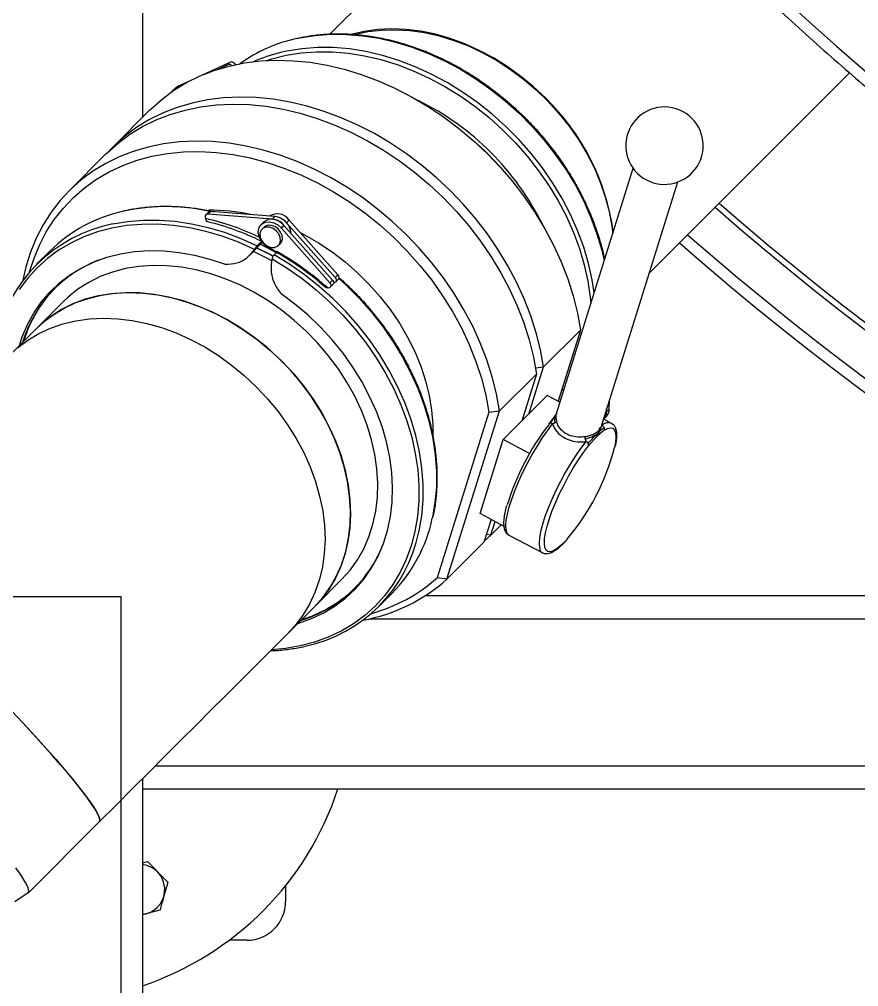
# Model space of a CAD drawing. Header units: millimetres. Extents: x -62354 to 129108, y -71259 to 35407.
# Drawn here: x -23761.1 to -23544.4, y 19108.4 to 19358.3 of the extents above; entities that cross this region are included whole.
import ezdxf

# ---------------------------------------------------------------- set-up
doc = ezdxf.new("R2010")
doc.units = ezdxf.units.MM
doc.header["$MEASUREMENT"] = 0
doc.layers.add('1st FL Layout xrf$0$CR-Machine', color=7, linetype='Continuous', transparency=0.5)

# ---------------------------------------------------------------- blocks, each defined once
blk = doc.blocks.new('1st FL Layout xrf$0$skjfdhkjhwiueriy872342343243')
for p, q in [((1919, -644.5), (1919, -269.93)), ((1913, -641.16), (1913, -285.4)), ((1875, -585.79), (1875, -374.65)), ((1869, -571.34), (1869, -377.18)), ((1733.97, -461.85), (1785.82, -513.69)), ((1762.2, -506.31), (1825.56, -526.11)), ((1762.34, -512.57), (1762.53, -511.86)), ((1762.05, -513.39), (1762.34, -512.57)), ((1821.98, -537.57), (1758.62, -517.77)), ((1826.26, -522.53), (1827.03, -522.27)), ((1827.03, -522.27), (1828.09, -522.19)), ((1828.09, -522.19), (1829.42, -522.29)), ((1829.42, -522.29), (1830.77, -522.53)), ((1765.96, -524.96), (1769.75, -523.95)), ((1769.75, -523.95), (1773.52, -523.26)), ((1773.52, -523.26), (1775.45, -523.02)), ((1820.89, -523.92), (1818.48, -523.9)), ((1821.57, -524.61), (1820.71, -524.6)), ((1821.57, -524.61), (1820.89, -523.92)), ((1822.75, -524.66), (1823.42, -525.32)), ((1823.37, -525.43), (1824.44, -523.4)), ((1825.65, -523.58), (1825.8, -522.97)), ((1825.82, -524.35), (1825.65, -523.58)), ((1825.8, -522.97), (1826.26, -522.53)), ((1826.31, -525.25), (1825.82, -524.35)), ((1758.45, -527.86), (1762.18, -526.26)), ((1762.18, -526.26), (1765.96, -524.96)), ((1771.31, -528.67), (1775.54, -527.11)), ((1775.54, -527.11), (1779.8, -525.85)), ((1779.8, -525.85), (1782.48, -525.22)), ((1826.42, -526.66), (1825.54, -526.17)), ((1825.55, -526.11), (1825.56, -526.11)), ((1826.31, -525.25), (1827.89, -527.13)), ((1827.89, -527.13), (1830.32, -529.26)), ((1751.21, -531.89), (1754.78, -529.74)), ((1754.78, -529.74), (1758.45, -527.86)), ((1767.13, -530.53), (1771.31, -528.67)), ((1783.22, -529.28), (1778.97, -530.53)), ((1787.47, -528.34), (1783.22, -529.28)), ((1783.59, -530.37), (1787.79, -529.44)), ((1790.81, -527.82), (1787.47, -528.34)), ((1787.79, -529.44), (1791.96, -528.82)), ((1791.96, -528.82), (1793.53, -528.67)), ((1832.02, -530.55), (1830.32, -529.26)), ((1747.75, -534.29), (1751.21, -531.89)), ((1763.02, -532.67), (1767.13, -530.53)), ((1774.73, -532.09), (1770.55, -533.95)), ((1778.97, -530.53), (1774.73, -532.09)), ((1775.22, -533.16), (1779.39, -531.61)), ((1779.39, -531.61), (1783.59, -530.37)), ((1791.61, -533.24), (1796.02, -532.14)), ((1796.02, -532.14), (1800.42, -531.35)), ((1800.42, -531.35), (1809.96, -540.9)), ((1800.42, -531.35), (1818.83, -537.11)), ((1829.23, -530), (1830.99, -531.32)), ((1830.99, -531.32), (1832.94, -532.67)), ((1833.92, -531.85), (1832.02, -530.55)), ((1835.97, -533.15), (1833.92, -531.85)), ((1723.94, -596.07), (1661.84, -533.97)), ((1744.44, -536.93), (1747.75, -534.29)), ((1759.01, -535.09), (1763.02, -532.67)), ((1770.55, -533.95), (1766.44, -536.1)), ((1771.09, -535), (1775.22, -533.16)), ((1782.83, -536.32), (1787.21, -534.64)), ((1787.21, -534.64), (1791.61, -533.24)), ((1832.94, -532.67), (1835.04, -534)), ((1835.04, -534), (1837.26, -535.31)), ((1838.14, -534.41), (1835.97, -533.15)), ((1840.37, -535.61), (1838.14, -534.41)), ((1741.29, -539.79), (1744.44, -536.93)), ((1755.12, -537.78), (1759.01, -535.09)), ((1766.44, -536.1), (1762.43, -538.52)), ((1763.08, -539.51), (1767.04, -537.12)), ((1767.04, -537.12), (1771.09, -535)), ((1778.51, -538.3), (1782.83, -536.32)), ((1815.66, -536.12), (1816.24, -535.77)), ((1819.07, -536.65), (1817.34, -539.92)), ((1837.26, -535.31), (1839.56, -536.55)), ((1839.56, -536.55), (1841.89, -537.72)), ((1842.63, -536.73), (1840.37, -535.61)), ((1844.88, -537.74), (1842.63, -536.73)), ((1854.58, -534.9), (1854.86, -535.16)), ((1854.86, -535.16), (1856.02, -536.31)), ((1856.02, -536.31), (1856.88, -537.37)), ((1738.33, -542.84), (1741.29, -539.79)), ((1751.37, -540.7), (1755.12, -537.78)), ((1762.43, -538.52), (1758.54, -541.2)), ((1759.24, -542.16), (1763.08, -539.51)), ((1774.26, -540.54), (1778.51, -538.3)), ((1824.67, -539.46), (1822.5, -537.78)), ((1826.44, -539.9), (1824.69, -538.58)), ((1841.89, -537.72), (1844.21, -538.78)), ((1844.21, -538.78), (1846.47, -539.72)), ((1847.06, -538.63), (1844.88, -537.74)), ((1846.47, -539.72), (1848.63, -540.52)), ((1849.13, -539.38), (1847.06, -538.63)), ((1851.05, -539.97), (1849.13, -539.38)), ((1856.88, -537.37), (1857.45, -538.31)), ((1857.64, -539.76), (1857.25, -540.24)), ((1857.45, -538.31), (1857.7, -539.11)), ((1857.7, -539.11), (1857.64, -539.76)), ((1740.43, -540.43), (1737.51, -543.54)), ((1747.79, -543.86), (1751.37, -540.7)), ((1758.54, -541.2), (1754.79, -544.13)), ((1755.55, -545.04), (1759.24, -542.16)), ((1770.1, -543.05), (1774.26, -540.54)), ((1805.57, -541.69), (1801.16, -542.79)), ((1809.96, -540.9), (1805.57, -541.69)), ((1810.22, -543), (1809.96, -540.9)), ((1822.11, -544.69), (1809.96, -540.9)), ((1828.7, -551.28), (1817.34, -539.92)), ((1828.39, -541.25), (1826.44, -539.9)), ((1830.5, -542.58), (1828.39, -541.25)), ((1848.63, -540.52), (1850.65, -541.17)), ((1850.65, -541.17), (1852.49, -541.64)), ((1852.79, -540.38), (1851.05, -539.97)), ((1852.49, -541.64), (1854.12, -541.94)), ((1854.31, -540.62), (1852.79, -540.38)), ((1858.02, -541.19), (1853.47, -549.77)), ((1854.12, -541.94), (1855.51, -542.05)), ((1854.94, -540.67), (1854.31, -540.62)), ((1855.57, -540.68), (1854.94, -540.67)), ((1855.51, -542.05), (1856.62, -541.98)), ((1856.56, -540.55), (1855.57, -540.68)), ((1857.25, -540.24), (1856.56, -540.55)), ((1856.62, -541.98), (1857.44, -541.73)), ((1857.44, -541.73), (1857.95, -541.29)), ((1857.95, -541.29), (1857.99, -541.23)), ((1857.99, -541.23), (1858.02, -541.19)), ((1737.51, -543.54), (1734.8, -546.83)), ((1735.58, -546.08), (1738.33, -542.84)), ((1744.39, -547.22), (1747.79, -543.86)), ((1754.79, -544.13), (1751.21, -547.28)), ((1766.06, -545.81), (1770.1, -543.05)), ((1796.75, -544.18), (1792.38, -545.87)), ((1801.16, -542.79), (1796.75, -544.18)), ((1798.57, -546), (1802.97, -544.6)), ((1802.97, -544.6), (1807.39, -543.51)), ((1807.39, -543.51), (1811.78, -542.72)), ((1811.78, -542.72), (1821.33, -552.26)), ((1811.78, -542.72), (1823.93, -546.51)), ((1832.3, -544.49), (1828.7, -551.28)), ((1832.72, -543.89), (1830.5, -542.58)), ((1835.02, -545.13), (1832.72, -543.89)), ((1734.8, -546.83), (1732.33, -550.26)), ((1733.06, -549.46), (1735.58, -546.08)), ((1741.2, -550.77), (1744.39, -547.22)), ((1751.21, -547.28), (1747.82, -550.64)), ((1752.01, -548.16), (1755.55, -545.04)), ((1762.15, -548.81), (1766.06, -545.81)), ((1792.38, -545.87), (1788.05, -547.84)), ((1794.2, -547.69), (1798.57, -546)), ((1837.35, -546.3), (1835.02, -545.13)), ((1839.66, -547.36), (1837.35, -546.3)), ((1730.78, -552.98), (1733.06, -549.46)), ((1748.66, -551.48), (1752.01, -548.16)), ((1758.4, -552.02), (1762.15, -548.81)), ((1788.05, -547.84), (1783.8, -550.09)), ((1785.62, -551.91), (1789.87, -549.66)), ((1789.87, -549.66), (1794.2, -547.69)), ((1841.92, -548.3), (1839.66, -547.36)), ((1844.08, -549.1), (1841.92, -548.3)), ((1846.11, -549.75), (1844.08, -549.1)), ((1847.95, -550.22), (1846.11, -549.75)), ((1853.47, -549.77), (1853.41, -549.87)), ((1732.33, -550.26), (1730.1, -553.82)), ((1738.24, -554.49), (1741.2, -550.77)), ((1747.82, -550.64), (1744.63, -554.2)), ((1745.52, -554.98), (1748.66, -551.48)), ((1754.82, -555.45), (1758.4, -552.02)), ((1783.8, -550.09), (1779.65, -552.6)), ((1781.46, -554.41), (1785.62, -551.91)), ((1821.33, -552.26), (1816.93, -553.05)), ((1821.65, -554.99), (1821.33, -552.26)), ((1864.77, -565.84), (1821.33, -552.26)), ((1847.85, -557.27), (1828.7, -551.28)), ((1851.14, -551.05), (1847.85, -557.27)), ((1849.58, -550.52), (1847.95, -550.22)), ((1850.96, -550.63), (1849.58, -550.52)), ((1853.41, -554.47), (1850.74, -551.81)), ((1852.07, -550.56), (1850.96, -550.63)), ((1852.9, -550.31), (1852.07, -550.56)), ((1853.41, -549.87), (1852.9, -550.31)), ((1730.1, -553.82), (1728.15, -557.48)), ((1728.77, -556.61), (1730.78, -552.98)), ((1735.51, -558.36), (1738.24, -554.49)), ((1744.63, -554.2), (1741.66, -557.92)), ((1779.65, -552.6), (1775.6, -555.36)), ((1777.42, -557.17), (1781.46, -554.41)), ((1812.52, -554.15), (1808.12, -555.54)), ((1816.93, -553.05), (1812.52, -554.15)), ((1849.34, -554.45), (1855.22, -556.29)), ((1853.41, -554.47), (1849.91, -553.38)), ((1853.41, -554.47), (1853.25, -555.67)), ((1854.88, -556.18), (1853.41, -554.47)), ((1727.02, -560.31), (1728.77, -556.61)), ((1742.59, -558.66), (1745.52, -554.98)), ((1751.44, -559.06), (1754.82, -555.45)), ((1775.6, -555.36), (1771.7, -558.35)), ((1773.52, -560.17), (1777.42, -557.17)), ((1803.74, -557.23), (1799.42, -559.2)), ((1808.12, -555.54), (1803.74, -557.23)), ((1808.51, -558.37), (1812.89, -556.93)), ((1812.89, -556.93), (1817.28, -555.81)), ((1817.28, -555.81), (1821.65, -554.99)), ((1821.65, -554.99), (1864.44, -568.36)), ((1864.77, -565.84), (1855.22, -556.29)), ((1728.15, -557.48), (1726.47, -561.22)), ((1733.05, -562.36), (1735.51, -558.36)), ((1741.66, -557.92), (1738.94, -561.79)), ((1739.9, -562.47), (1742.59, -558.66)), ((1748.26, -562.84), (1751.44, -559.06)), ((1771.7, -558.35), (1767.95, -561.57)), ((1799.42, -559.2), (1795.17, -561.45)), ((1804.16, -560.1), (1808.51, -558.37)), ((1726.47, -561.22), (1725.09, -565)), ((1725.57, -564.07), (1727.02, -560.31)), ((1738.94, -561.79), (1736.47, -565.78)), ((1767.95, -561.57), (1764.37, -564.99)), ((1769.76, -563.39), (1773.52, -560.17)), ((1795.17, -561.45), (1791.01, -563.96)), ((1795.66, -564.41), (1799.87, -562.11)), ((1799.87, -562.11), (1804.16, -560.1)), ((1724.42, -567.85), (1725.57, -564.07)), ((1730.86, -566.45), (1733.05, -562.36)), ((1737.47, -566.41), (1739.9, -562.47)), ((1745.3, -566.77), (1748.26, -562.84)), ((1766.19, -566.81), (1769.76, -563.39)), ((1791.01, -563.96), (1786.97, -566.72)), ((1791.55, -566.96), (1795.66, -564.41)), ((1725.09, -565), (1724, -568.8)), ((1728.95, -570.62), (1730.86, -566.45)), ((1736.47, -565.78), (1734.28, -569.88)), ((1735.31, -570.45), (1737.47, -566.41)), ((1742.59, -570.83), (1745.3, -566.77)), ((1764.37, -564.99), (1760.98, -568.6)), ((1762.8, -570.42), (1766.19, -566.81)), ((1786.97, -566.72), (1783.06, -569.71)), ((1787.56, -569.78), (1791.55, -566.96)), ((1864.77, -565.84), (1864.44, -568.36)), ((1724, -568.8), (1723.23, -572.6)), ((1723.57, -571.64), (1724.42, -567.85)), ((1760.98, -568.6), (1757.8, -572.38)), ((1783.06, -569.71), (1779.31, -572.93)), ((1783.72, -572.82), (1787.56, -569.78)), ((1817.31, -570.43), (1821.1, -569.8)), ((1821.1, -569.8), (1824.84, -569.48)), ((1824.21, -570.45), (1828.46, -569.5)), ((1824.84, -569.48), (1827.98, -569.46)), ((1828.46, -569.5), (1832.69, -568.87)), ((1832.69, -568.87), (1836.87, -568.56)), ((1836.87, -568.56), (1840.98, -568.58)), ((1840.98, -568.58), (1844.98, -568.93)), ((1844.98, -568.93), (1848.87, -569.59)), ((1848.87, -569.59), (1849.04, -569.63)), ((1723.03, -575.4), (1723.57, -571.64)), ((1727.34, -574.85), (1728.95, -570.62)), ((1734.28, -569.88), (1732.37, -574.05)), ((1733.43, -574.57), (1735.31, -570.45)), ((1740.12, -575.01), (1742.59, -570.83)), ((1759.62, -574.2), (1762.8, -570.42)), ((1809.71, -572.63), (1813.51, -571.38)), ((1813.51, -571.38), (1817.31, -570.43)), ((1815.72, -573.29), (1819.95, -571.72)), ((1819.95, -571.72), (1824.21, -570.45)), ((1836.11, -572.3), (1831.88, -572.93)), ((1840.29, -571.99), (1836.11, -572.3)), ((1844.4, -572.01), (1840.29, -571.99)), ((1848.41, -572.35), (1844.4, -572.01)), ((1723.23, -572.6), (1722.77, -576.37)), ((1732.37, -574.05), (1730.76, -578.27)), ((1731.83, -578.74), (1733.43, -574.57)), ((1757.8, -572.38), (1754.85, -576.32)), ((1756.66, -578.13), (1759.62, -574.2)), ((1779.31, -572.93), (1775.73, -576.35)), ((1780.04, -576.09), (1783.72, -572.82)), ((1802.26, -576.01), (1805.95, -574.18)), ((1805.95, -574.18), (1809.71, -572.63)), ((1811.54, -575.16), (1815.72, -573.29)), ((1827.63, -573.88), (1823.38, -575.14)), ((1831.88, -572.93), (1827.63, -573.88)), ((1828.11, -574.94), (1832.31, -574.01)), ((1832.31, -574.01), (1836.48, -573.39)), ((1836.48, -573.39), (1840.61, -573.09)), ((1840.61, -573.09), (1844.66, -573.11)), ((1844.66, -573.11), (1848.61, -573.45)), ((1852.29, -573.02), (1848.41, -572.35)), ((1848.61, -573.45), (1852.45, -574.11)), ((1852.59, -573.08), (1852.29, -573.02)), ((1852.45, -574.11), (1856.14, -575.08)), ((1722.77, -576.37), (1722.63, -580.07)), ((1722.81, -579.11), (1723.03, -575.4)), ((1726.04, -579.1), (1727.34, -574.85)), ((1737.92, -579.27), (1740.12, -575.01)), ((1754.85, -576.32), (1752.13, -580.38)), ((1775.73, -576.35), (1772.34, -579.96)), ((1776.54, -579.56), (1780.04, -576.09)), ((1798.65, -578.12), (1802.26, -576.01)), ((1803.43, -579.75), (1807.44, -577.31)), ((1807.44, -577.31), (1811.54, -575.16)), ((1819.15, -576.71), (1814.97, -578.58)), ((1823.38, -575.14), (1819.15, -576.71)), ((1819.74, -577.73), (1823.91, -576.19)), ((1823.91, -576.19), (1828.11, -574.94)), ((1856.14, -575.08), (1859.67, -576.36)), ((1859.67, -576.36), (1863.01, -577.95)), ((1722.9, -582.74), (1722.81, -579.11)), ((1725.04, -583.36), (1726.04, -579.1)), ((1730.76, -578.27), (1729.46, -582.53)), ((1730.54, -582.93), (1731.83, -578.74)), ((1736, -583.61), (1737.92, -579.27)), ((1753.95, -582.2), (1756.66, -578.13)), ((1773.24, -583.22), (1776.54, -579.56)), ((1795.15, -580.48), (1798.65, -578.12)), ((1799.54, -582.44), (1803.43, -579.75)), ((1814.97, -578.58), (1810.86, -580.74)), ((1811.56, -581.7), (1815.62, -579.57)), ((1815.62, -579.57), (1819.74, -577.73)), ((1863.01, -577.95), (1866.15, -579.82)), ((1866.15, -579.82), (1869.07, -581.98)), ((1722.63, -580.07), (1722.8, -583.7)), ((1752.13, -580.38), (1749.67, -584.55)), ((1751.49, -586.37), (1753.95, -582.2)), ((1772.34, -579.96), (1769.16, -583.75)), ((1791.8, -583.09), (1795.15, -580.48)), ((1810.86, -580.74), (1806.85, -583.17)), ((1807.61, -584.09), (1811.56, -581.7)), ((1829.34, -581.46), (1825.38, -582.61)), ((1833.31, -580.61), (1829.34, -581.46)), ((1837.24, -580.09), (1833.31, -580.61)), ((1841.12, -579.89), (1837.24, -580.09)), ((1844.91, -580), (1841.12, -579.89)), ((1848.61, -580.44), (1844.91, -580)), ((1852.17, -581.19), (1848.61, -580.44)), ((1855.58, -582.26), (1852.17, -581.19)), ((1858.82, -583.63), (1855.58, -582.26)), ((1868.4, -580.01), (1871.82, -583.43)), ((1869.07, -581.98), (1871.75, -584.41)), ((1722.8, -583.7), (1723.29, -587.21)), ((1723.32, -586.27), (1722.9, -582.74)), ((1724.37, -587.59), (1725.04, -583.36)), ((1729.46, -582.53), (1728.47, -586.78)), ((1729.56, -587.13), (1730.54, -582.93)), ((1734.37, -587.99), (1736, -583.61)), ((1749.67, -584.55), (1747.47, -588.82)), ((1769.16, -583.75), (1766.21, -587.68)), ((1770.17, -587.04), (1773.24, -583.22)), ((1788.61, -585.92), (1791.8, -583.09)), ((1795.8, -585.37), (1799.54, -582.44)), ((1806.85, -583.17), (1802.97, -585.86)), ((1803.77, -586.74), (1807.61, -584.09)), ((1821.44, -584.06), (1817.55, -585.81)), ((1825.38, -582.61), (1821.44, -584.06)), ((1832.54, -584.47), (1828.76, -585.32)), ((1836.31, -583.94), (1832.54, -584.47)), ((1840.02, -583.71), (1836.31, -583.94)), ((1843.65, -583.81), (1840.02, -583.71)), ((1847.18, -584.22), (1843.65, -583.81)), ((1850.58, -584.95), (1847.18, -584.22)), ((1861.86, -585.3), (1858.82, -583.63)), ((1871.75, -584.41), (1874.17, -587.09)), ((1723.29, -587.21), (1723.99, -590.2)), ((1723.94, -589.29), (1723.32, -586.27)), ((1728.47, -586.78), (1727.8, -591.02)), ((1728.9, -591.31), (1729.56, -587.13)), ((1749.29, -590.64), (1751.49, -586.37)), ((1767.32, -591.01), (1770.17, -587.04)), ((1785.6, -588.95), (1788.61, -585.92)), ((1792.22, -588.53), (1795.8, -585.37)), ((1802.97, -585.86), (1799.22, -588.8)), ((1800.07, -589.63), (1803.77, -586.74)), ((1817.55, -585.81), (1813.73, -587.84)), ((1824.97, -586.48), (1821.21, -587.93)), ((1828.76, -585.32), (1824.97, -586.48)), ((1853.83, -585.99), (1850.58, -584.95)), ((1856.91, -587.32), (1853.83, -585.99)), ((1859.79, -588.95), (1856.91, -587.32)), ((1864.68, -587.25), (1861.86, -585.3)), ((1867.27, -589.48), (1864.68, -587.25)), ((1874.17, -587.09), (1876.33, -590.01)), ((1724.02, -591.78), (1724.37, -587.59)), ((1733.02, -592.4), (1734.37, -587.99)), ((1747.47, -588.82), (1745.55, -593.15)), ((1766.21, -587.68), (1763.49, -591.74)), ((1782.79, -592.16), (1785.6, -588.95)), ((1788.84, -591.9), (1792.22, -588.53)), ((1799.22, -588.8), (1795.65, -591.96)), ((1796.54, -592.75), (1800.07, -589.63)), ((1813.73, -587.84), (1810.01, -590.14)), ((1817.51, -589.67), (1813.89, -591.69)), ((1821.21, -587.93), (1817.51, -589.67)), ((1862.45, -590.86), (1859.79, -588.95)), ((1869.61, -591.96), (1867.27, -589.48)), ((1724, -595.9), (1724.02, -591.78)), ((1727.8, -591.02), (1727.45, -595.2)), ((1728.55, -595.44), (1728.9, -591.31)), ((1747.37, -594.97), (1749.29, -590.64)), ((1763.49, -591.74), (1761.03, -595.92)), ((1764.73, -595.11), (1767.32, -591.01)), ((1780.21, -595.53), (1782.79, -592.16)), ((1787.1, -593.79), (1788.84, -591.9)), ((1795.65, -591.96), (1792.26, -595.33)), ((1810.01, -590.14), (1806.41, -592.69)), ((1813.89, -591.69), (1810.37, -593.97)), ((1832.96, -593.2), (1836.75, -592.13)), ((1839.59, -591.52), (1835.8, -592.37)), ((1836.75, -592.13), (1840.53, -591.35)), ((1843.35, -590.98), (1839.59, -591.52)), ((1840.53, -591.35), (1844.28, -590.9)), ((1847.06, -590.76), (1843.35, -590.98)), ((1844.28, -590.9), (1847.98, -590.75)), ((1850.69, -590.86), (1847.06, -590.76)), ((1847.98, -590.75), (1851.59, -590.93)), ((1854.22, -591.27), (1850.69, -590.86)), ((1851.59, -590.93), (1855.09, -591.42)), ((1857.63, -592), (1854.22, -591.27)), ((1855.09, -591.42), (1858.45, -592.23)), ((1860.88, -593.03), (1857.63, -592)), ((1858.45, -592.23), (1861.66, -593.34)), ((1864.88, -593.04), (1862.45, -590.86)), ((1871.68, -594.69), (1869.61, -591.96)), ((1876.33, -590.01), (1878.2, -593.15)), ((1731.98, -596.81), (1733.02, -592.4)), ((1745.55, -593.15), (1743.91, -597.53)), ((1772.01, -606.6), (1786.14, -594.05)), ((1772.69, -607.28), (1786.82, -594.73)), ((1786.14, -594.05), (1786.44, -593.85)), ((1786.82, -594.73), (1786.14, -594.05)), ((1786.44, -593.85), (1786.77, -593.76)), ((1786.77, -593.76), (1787.08, -593.79)), ((1786.82, -594.73), (1787.12, -594.53)), ((1787.08, -593.79), (1787.33, -593.94)), ((1787.12, -594.53), (1787.45, -594.44)), ((1787.33, -593.94), (1788.01, -594.62)), ((1787.33, -593.94), (1787.33, -593.94)), ((1787.45, -594.44), (1787.76, -594.47)), ((1787.76, -594.47), (1788.01, -594.62)), ((1788.01, -594.62), (1788.16, -594.86)), ((1793.19, -596.07), (1796.54, -592.75)), ((1806.41, -592.69), (1802.97, -595.48)), ((1810.37, -593.97), (1806.98, -596.49)), ((1825.48, -596.25), (1829.19, -594.58)), ((1832.02, -593.52), (1828.26, -594.97)), ((1829.19, -594.58), (1832.96, -593.2)), ((1835.8, -592.37), (1832.02, -593.52)), ((1863.95, -594.37), (1860.88, -593.03)), ((1861.66, -593.34), (1864.69, -594.75)), ((1866.83, -596), (1863.95, -594.37)), ((1864.69, -594.75), (1867.52, -596.45)), ((1864.88, -593.04), (1871.92, -600.08)), ((1873.47, -597.64), (1871.68, -594.69)), ((1878.2, -593.15), (1879.78, -596.5)), ((1724.3, -599.92), (1724, -595.9)), ((1727.45, -595.2), (1727.43, -599.32)), ((1728.52, -599.51), (1728.55, -595.44)), ((1731.24, -601.2), (1731.98, -596.81)), ((1745.73, -599.35), (1747.37, -594.97)), ((1761.03, -595.92), (1758.83, -600.18)), ((1762.4, -599.31), (1764.73, -595.11)), ((1773.37, -607.96), (1787.5, -595.41)), ((1774.05, -608.64), (1788.18, -596.1)), ((1777.88, -599.04), (1780.21, -595.53)), ((1787.5, -595.41), (1787.81, -595.21)), ((1788.18, -596.1), (1787.5, -595.41)), ((1787.81, -595.21), (1788.13, -595.12)), ((1788.13, -595.12), (1788.44, -595.15)), ((1788.16, -594.86), (1788.19, -595.12)), ((1788.18, -596.1), (1788.49, -595.9)), ((1788.44, -595.15), (1788.69, -595.3)), ((1788.49, -595.9), (1788.82, -595.8)), ((1788.69, -595.3), (1789.38, -595.98)), ((1788.69, -595.3), (1788.69, -595.3)), ((1788.82, -595.8), (1789.13, -595.83)), ((1792.26, -595.33), (1789.08, -598.89)), ((1789.13, -595.83), (1789.37, -595.98)), ((1789.37, -595.98), (1789.52, -596.22)), ((1789.52, -596.22), (1789.56, -596.53)), ((1789.56, -596.53), (1789.54, -596.65)), ((1790.05, -599.58), (1793.19, -596.07)), ((1802.97, -595.48), (1799.69, -598.49)), ((1806.98, -596.49), (1803.75, -599.24)), ((1824.56, -596.72), (1820.93, -598.73)), ((1821.83, -598.2), (1825.48, -596.25)), ((1828.26, -594.97), (1824.56, -596.72)), ((1869.5, -597.91), (1866.83, -596)), ((1867.52, -596.45), (1870.13, -598.42)), ((1879.78, -596.5), (1881.06, -600.03)), ((1727.43, -599.32), (1727.73, -603.34)), ((1728.82, -603.48), (1728.52, -599.51)), ((1743.91, -597.53), (1742.57, -601.94)), ((1744.39, -603.76), (1745.73, -599.35)), ((1760.35, -603.59), (1762.4, -599.31)), ((1775.8, -602.66), (1777.88, -599.04)), ((1789.08, -598.89), (1786.12, -602.61)), ((1787.13, -603.25), (1790.05, -599.58)), ((1799.69, -598.49), (1796.6, -601.7)), ((1803.75, -599.24), (1800.69, -602.2)), ((1820.93, -598.73), (1817.42, -601.01)), ((1818.28, -600.42), (1821.83, -598.2)), ((1835.78, -601.17), (1839.55, -599.8)), ((1839.55, -599.8), (1843.34, -598.72)), ((1843.34, -598.72), (1847.12, -597.94)), ((1847.12, -597.94), (1850.88, -597.49)), ((1850.88, -597.49), (1854.57, -597.34)), ((1854.57, -597.34), (1858.18, -597.52)), ((1858.18, -597.52), (1861.68, -598.01)), ((1861.68, -598.01), (1865.04, -598.82)), ((1865.04, -598.82), (1868.25, -599.93)), ((1871.92, -600.08), (1869.5, -597.91)), ((1870.13, -598.42), (1871.92, -600.08)), ((1874.97, -600.79), (1873.47, -597.64)), ((1724.93, -603.82), (1724.3, -599.92)), ((1730.82, -605.55), (1731.24, -601.2)), ((1742.57, -601.94), (1741.53, -606.35)), ((1758.83, -600.18), (1756.91, -604.52)), ((1796.6, -601.7), (1793.72, -605.09)), ((1800.69, -602.2), (1797.84, -605.35)), ((1817.42, -601.01), (1814.03, -603.53)), ((1814.86, -602.88), (1818.28, -600.42)), ((1832.07, -602.84), (1835.78, -601.17)), ((1868.25, -599.93), (1871.28, -601.34)), ((1871.28, -601.34), (1874.11, -603.04)), ((1871.92, -600.08), (1884.51, -612.66)), ((1876.17, -604.13), (1874.97, -600.79)), ((1881.06, -600.03), (1882.03, -603.72)), ((1725.1, -604.63), (1724.93, -603.82)), ((1727.73, -603.34), (1728.35, -607.24)), ((1729.43, -607.33), (1728.82, -603.48)), ((1743.34, -608.17), (1744.39, -603.76)), ((1756.91, -604.52), (1755.27, -608.9)), ((1758.58, -607.93), (1760.35, -603.59)), ((1775.25, -603.72), (1775.8, -602.66)), ((1786.12, -602.61), (1783.41, -606.49)), ((1784.44, -607.07), (1787.13, -603.25)), ((1814.03, -603.53), (1810.8, -606.28)), ((1811.59, -605.58), (1814.86, -602.88)), ((1824.87, -607.01), (1828.42, -604.79)), ((1828.42, -604.79), (1832.07, -602.84)), ((1874.11, -603.04), (1876.72, -605.02)), ((1876.25, -604.41), (1876.17, -604.13)), ((1882.03, -603.72), (1882.69, -607.55)), ((1728.35, -607.24), (1728.71, -608.81)), ((1730.7, -609.84), (1730.82, -605.55)), ((1741.53, -606.35), (1740.79, -610.74)), ((1772.69, -607.28), (1772.01, -606.6)), ((1783.41, -606.49), (1780.95, -610.49)), ((1782.01, -611.01), (1784.44, -607.07)), ((1793.72, -605.09), (1791.08, -608.63)), ((1797.84, -605.35), (1795.2, -608.66)), ((1810.8, -606.28), (1807.74, -609.24)), ((1808.49, -608.49), (1811.59, -605.58)), ((1821.45, -609.47), (1824.87, -607.01)), ((1876.72, -605.02), (1878.51, -606.67)), ((1730.36, -611.04), (1729.43, -607.33)), ((1742.61, -612.56), (1743.34, -608.17)), ((1755.27, -608.9), (1753.93, -613.3)), ((1757.11, -612.3), (1758.58, -607.93)), ((1772.71, -610.55), (1773.26, -609.53)), ((1773.26, -609.53), (1774.05, -608.64)), ((1774.05, -608.64), (1773.37, -607.96)), ((1774.3, -609.46), (1773.7, -610.3)), ((1775.11, -608.82), (1774.3, -609.46)), ((1775.57, -609.27), (1774.76, -609.92)), ((1776.03, -608.43), (1775.11, -608.82)), ((1776.48, -608.89), (1775.57, -609.27)), ((1776.94, -608.36), (1776.03, -608.43)), ((1777.39, -608.81), (1776.48, -608.89)), ((1777.74, -608.61), (1776.94, -608.36)), ((1778.19, -609.06), (1777.39, -608.81)), ((1778.12, -608.9), (1777.74, -608.61)), ((1778.12, -608.9), (1778.57, -609.35)), ((1778.78, -609.6), (1778.19, -609.06)), ((1779.09, -610.37), (1778.78, -609.6)), ((1780.35, -609.89), (1780.1, -609.77)), ((1795.2, -608.66), (1792.79, -612.11)), ((1807.74, -609.24), (1804.88, -612.39)), ((1805.58, -611.59), (1808.49, -608.49)), ((1818.18, -612.17), (1821.45, -609.47)), ((1882.69, -607.55), (1883.01, -611.17)), ((1943.94, -607.5), (1948.08, -607.5)), ((1730.78, -612.39), (1730.36, -611.04)), ((1730.9, -614.04), (1730.7, -609.84)), ((1740.79, -610.74), (1740.36, -615.09)), ((1755.94, -616.69), (1757.11, -612.3)), ((1771.08, -610.32), (1769.79, -626.87)), ((1771.76, -611), (1770.47, -627.56)), ((1771.76, -611), (1771.08, -610.32)), ((1772.45, -611.62), (1772.71, -610.55)), ((1772.51, -612.63), (1772.45, -611.62)), ((1773.37, -611.23), (1773.36, -612.12)), ((1773.36, -612.12), (1773.67, -612.89)), ((1773.7, -610.3), (1773.37, -611.23)), ((1773.83, -611.68), (1773.81, -612.58)), ((1774.15, -610.76), (1773.83, -611.68)), ((1774.76, -609.92), (1774.15, -610.76)), ((1778.14, -613.03), (1778.75, -612.19)), ((1778.27, -614.02), (1779.74, -611.08)), ((1779.06, -611.98), (1778.39, -612.95)), ((1778.75, -612.19), (1779.08, -611.27)), ((1779.08, -611.27), (1779.09, -610.37)), ((1781.01, -611.32), (1779.14, -615)), ((1779.14, -615), (1780.65, -611.99)), ((1779.74, -611.08), (1780.35, -609.95)), ((1781.92, -612.23), (1780.11, -615.8)), ((1780.95, -610.49), (1780.35, -609.89)), ((1780.65, -611.99), (1781.32, -610.76)), ((1781.31, -610.77), (1781.01, -611.32)), ((1782.6, -611), (1781.92, -612.23)), ((1792.79, -612.11), (1790.65, -615.69)), ((1802.88, -614.86), (1805.58, -611.59)), ((1815.08, -615.08), (1818.18, -612.17)), ((1731.41, -618.14), (1730.9, -614.04)), ((1742.18, -616.91), (1742.61, -612.56)), ((1753.93, -613.3), (1752.89, -617.71)), ((1773.17, -613.85), (1772.49, -613.17)), ((1772.88, -613.5), (1772.51, -612.63)), ((1773.53, -614.14), (1772.88, -613.5)), ((1774.4, -614.51), (1773.53, -614.14)), ((1773.67, -612.89), (1773.88, -613.14)), ((1773.81, -612.58), (1774.12, -613.34)), ((1774.33, -613.6), (1773.88, -613.14)), ((1774.12, -613.34), (1774.71, -613.88)), ((1775.41, -614.57), (1774.4, -614.51)), ((1774.71, -613.88), (1775.51, -614.13)), ((1776.48, -614.3), (1775.41, -614.57)), ((1775.51, -614.13), (1776.42, -614.06)), ((1776.42, -614.06), (1777.34, -613.68)), ((1777.5, -613.75), (1776.48, -614.3)), ((1777.34, -613.68), (1778.14, -613.03)), ((1778.39, -612.95), (1777.5, -613.75)), ((1778.63, -614.87), (1777.5, -613.75)), ((1777.79, -613.53), (1779.28, -615.03)), ((1804.88, -612.39), (1802.24, -615.7)), ((1884.51, -612.66), (1887.78, -615.93)), ((1740.36, -615.09), (1740.25, -619.38)), ((1742.06, -621.2), (1742.18, -616.91)), ((1755.08, -621.07), (1755.94, -616.69)), ((1776.75, -619.05), (1778.63, -614.87)), ((1779.59, -615.58), (1777.75, -619.71)), ((1780.09, -615.8), (1781.03, -616.74)), ((1790.65, -615.69), (1788.77, -619.35)), ((1802.24, -615.7), (1799.84, -619.16)), ((1800.42, -618.28), (1802.88, -614.86)), ((1812.17, -618.18), (1815.08, -615.08)), ((1887.78, -615.93), (1891.21, -619.37)), ((1732.22, -622.11), (1731.41, -618.14)), ((1740.25, -619.38), (1740.44, -623.59)), ((1752.89, -617.71), (1752.15, -622.11)), ((1775.17, -623.28), (1776.75, -619.05)), ((1777.75, -619.71), (1776.2, -623.88)), ((1788.77, -619.35), (1787.17, -623.09)), ((1799.84, -619.16), (1797.69, -622.73)), ((1798.2, -621.83), (1800.42, -618.28)), ((1809.47, -621.45), (1812.17, -618.18)), ((1891.21, -619.37), (1894.81, -622.97)), ((1958.08, -617.5), (1958.08, -622.1)), ((1731.86, -622.51), (1731.18, -621.83)), ((1734.5, -628.98), (1731.18, -621.83)), ((1733.34, -625.94), (1732.22, -622.11)), ((1742.26, -625.4), (1742.06, -621.2)), ((1752.15, -622.11), (1751.73, -626.46)), ((1754.53, -625.42), (1755.08, -621.07)), ((1796.25, -625.48), (1798.2, -621.83)), ((1807.01, -624.87), (1809.47, -621.45)), ((1733.07, -625.12), (1731.86, -622.51)), ((1740.44, -623.59), (1740.95, -627.68)), ((1773.9, -627.53), (1775.17, -623.28)), ((1776.2, -623.88), (1774.95, -628.08)), ((1782.08, -627.07), (1783.4, -623.12)), ((1787.17, -623.09), (1785.86, -626.86)), ((1797.69, -622.73), (1795.81, -626.4)), ((1894.81, -622.97), (1898.54, -626.7)), ((1734.76, -629.6), (1733.34, -625.94)), ((1742.77, -629.5), (1742.26, -625.4)), ((1751.73, -626.46), (1751.61, -630.74)), ((1754.31, -629.71), (1754.53, -625.42)), ((1770.47, -627.56), (1769.79, -626.87)), ((1769.79, -626.87), (1769.83, -627.18)), ((1769.83, -627.18), (1769.97, -627.42)), ((1781.06, -631.04), (1782.08, -627.07)), ((1785.86, -626.86), (1784.86, -630.65)), ((1795.81, -626.4), (1794.21, -630.13)), ((1794.58, -629.19), (1796.25, -625.48)), ((1804.79, -628.42), (1807.01, -624.87)), ((1898.54, -626.7), (1902.41, -630.57)), ((1736.47, -633.08), (1734.76, -629.6)), ((1740.95, -627.68), (1741.77, -631.66)), ((1743.58, -633.48), (1742.77, -629.5)), ((1754.39, -633.93), (1754.31, -629.71)), ((1770.65, -628.1), (1769.97, -627.42)), ((1770.47, -627.56), (1770.51, -627.86)), ((1770.51, -627.86), (1770.66, -628.11)), ((1770.66, -628.11), (1770.91, -628.25)), ((1770.91, -628.25), (1771.22, -628.28)), ((1771.22, -628.28), (1771.55, -628.18)), ((1771.55, -628.18), (1771.64, -628.13)), ((1772.94, -631.79), (1773.9, -627.53)), ((1774.95, -628.08), (1774.01, -632.28)), ((1793.2, -632.96), (1794.58, -629.19)), ((1802.84, -632.07), (1804.79, -628.42)), ((1737.43, -635.32), (1735.83, -631.87)), ((1741.77, -631.66), (1742.89, -635.49)), ((1751.61, -630.74), (1751.81, -634.95)), ((1772.31, -636.02), (1772.94, -631.79)), ((1774.01, -632.28), (1773.39, -636.45)), ((1780.35, -634.99), (1781.06, -631.04)), ((1784.86, -630.65), (1784.16, -634.43)), ((1794.21, -630.13), (1792.91, -633.91)), ((1801.17, -635.78), (1802.84, -632.07)), ((1902.41, -630.57), (1906.39, -634.55)), ((1738.47, -636.36), (1736.47, -633.08)), ((1744.71, -637.3), (1743.58, -633.48)), ((1754.8, -638.04), (1754.39, -633.93)), ((1784.16, -634.43), (1783.79, -638.17)), ((1792.91, -633.91), (1791.9, -637.7)), ((1792.13, -636.75), (1793.2, -632.96)), ((1906.39, -634.55), (1910.47, -638.62)), ((1738.11, -636), (1737.43, -635.32)), ((1737.91, -636.01), (1737.43, -635.32)), ((1738.11, -636), (1737.82, -635.37)), ((1738.91, -637), (1737.91, -636.01)), ((1737.96, -635.59), (1738.13, -636.05)), ((1738.59, -636.69), (1738.11, -636)), ((1738.13, -636.05), (1738.59, -636.69)), ((1740.74, -639.43), (1738.47, -636.36)), ((1742.89, -635.49), (1744.31, -639.15)), ((1746.13, -640.97), (1744.71, -637.3)), ((1751.81, -634.95), (1752.31, -639.05)), ((1771.99, -640.2), (1772.31, -636.02)), ((1773.39, -636.45), (1773.09, -640.57)), ((1779.96, -638.9), (1780.35, -634.99)), ((1791.35, -640.53), (1792.13, -636.75)), ((1799.8, -639.55), (1801.17, -635.78)), ((1743.27, -642.26), (1740.74, -639.43)), ((1744.31, -639.15), (1746.02, -642.63)), ((1752.31, -639.05), (1753.13, -643.02)), ((1755.52, -642.03), (1754.8, -638.04)), ((1779.9, -642.75), (1779.96, -638.9)), ((1783.79, -638.17), (1783.72, -641.84)), ((1791.9, -637.7), (1791.21, -641.48)), ((1798.72, -643.34), (1799.8, -639.55)), ((1910.47, -638.62), (1914.63, -642.79)), ((1937.75, -643.22), (1943.1, -637.96)), ((1743.55, -642.55), (1743.27, -642.26)), ((1747.84, -644.45), (1746.13, -640.97)), ((1756.56, -645.88), (1755.52, -642.03)), ((1772, -644.31), (1771.99, -640.2)), ((1773.09, -640.57), (1773.11, -644.63)), ((1783.72, -641.84), (1783.98, -645.43)), ((1791.21, -641.48), (1790.83, -645.21)), ((1790.9, -644.28), (1791.35, -640.53)), ((1950.34, -639.97), (1951.27, -643.61)), ((1627, -644.5), (1745.51, -644.5)), ((1753.1, -652.09), (1743.55, -642.55)), ((1746.02, -642.63), (1748.01, -645.91)), ((1749.83, -647.73), (1747.84, -644.45)), ((1753.13, -643.02), (1754.25, -646.85)), ((1772.34, -648.32), (1772, -644.31)), ((1773.11, -644.63), (1773.44, -648.58)), ((1780.15, -646.51), (1779.9, -642.75)), ((1790.75, -647.98), (1790.9, -644.28)), ((1797.94, -647.12), (1798.72, -643.34)), ((1914.63, -642.79), (1918.86, -647.02)), ((1916.34, -644.5), (2014, -644.5)), ((1938.08, -644.5), (1937.75, -643.22)), ((1951.27, -643.61), (1951.51, -644.5)), ((1951.43, -644.44), (1951.27, -643.61)), ((1951.44, -644.5), (1951.43, -644.44)), ((1748.01, -645.91), (1750.28, -648.97)), ((1754.25, -646.85), (1755.67, -650.51)), ((1757.9, -649.57), (1756.56, -645.88)), ((1780.72, -650.15), (1780.15, -646.51)), ((1783.98, -645.43), (1784.55, -648.9)), ((1790.83, -645.21), (1790.77, -648.89)), ((1797.49, -650.88), (1797.94, -647.12)), ((1918.86, -647.02), (1923.15, -651.31)), ((1752.1, -650.79), (1749.83, -647.73)), ((1750.28, -648.97), (1752.81, -651.8)), ((1759.54, -653.07), (1757.9, -649.57)), ((1772.99, -652.14), (1772.34, -648.32)), ((1773.44, -648.58), (1774.1, -652.42)), ((1784.55, -648.9), (1785.43, -652.23)), ((1790.93, -651.59), (1790.75, -647.98)), ((1790.77, -648.89), (1791.02, -652.47)), ((1754.63, -653.62), (1752.1, -650.79)), ((1752.81, -651.8), (1754.02, -652.99)), ((1755.67, -650.51), (1757.38, -653.99)), ((1781.61, -653.65), (1780.72, -650.15)), ((1785.43, -652.23), (1786.62, -655.39)), ((1791.42, -655.09), (1790.93, -651.59)), ((1797.34, -654.57), (1797.49, -650.88)), ((3241.27, -650), (1869.27, -650)), ((1869.27, -690), (1869.27, -650)), ((1923.15, -651.31), (1927.48, -655.64)), ((1754.92, -653.91), (1754.63, -653.62)), ((1764.46, -663.46), (1754.92, -653.91)), ((1757.38, -653.99), (1759.38, -657.27)), ((1761.47, -656.38), (1759.54, -653.07)), ((1774.1, -652.42), (1775.07, -656.11)), ((1782.81, -656.99), (1781.61, -653.65)), ((1791.02, -652.47), (1791.59, -655.94)), ((1797.52, -658.18), (1797.34, -654.57)), ((1759.38, -657.27), (1761.64, -660.33)), ((1763.68, -659.46), (1761.47, -656.38)), ((1775.07, -656.11), (1776.35, -659.64)), ((1784.31, -660.14), (1782.81, -656.99)), ((1786.62, -655.39), (1788.1, -658.37)), ((1792.23, -658.45), (1791.42, -655.09)), ((1791.59, -655.94), (1792.47, -659.27)), ((1921.94, -658.27), (1923.46, -657.23)), ((1924.13, -656.8), (1922.73, -657.72)), ((1923.46, -657.23), (1924.75, -656.43)), ((1925.31, -656.12), (1924.13, -656.8)), ((1924.75, -656.43), (1925.82, -655.87)), ((1926.26, -655.69), (1925.31, -656.12)), ((1925.82, -655.87), (1926.64, -655.57)), ((1926.96, -655.51), (1926.26, -655.69)), ((1926.64, -655.57), (1927.21, -655.51)), ((1927.41, -655.58), (1926.96, -655.51)), ((1927.21, -655.51), (1927.48, -655.64)), ((1927.48, -655.64), (1927.41, -655.58)), ((1927.48, -655.64), (1945.79, -673.95)), ((1766.16, -662.31), (1763.68, -659.46)), ((1776.35, -659.64), (1777.93, -662.98)), ((1788.1, -658.37), (1789.87, -661.15)), ((1793.34, -661.66), (1792.23, -658.45)), ((1792.47, -659.27), (1793.66, -662.44)), ((1798.01, -661.68), (1797.52, -658.18)), ((1918.28, -661.05), (1920.21, -659.55)), ((1921.1, -658.88), (1919.27, -660.27)), ((1920.21, -659.55), (1921.94, -658.27)), ((1922.73, -657.72), (1921.1, -658.88)), ((1761.64, -660.33), (1764.17, -663.17)), ((1786.1, -663.09), (1784.31, -660.14)), ((1789.87, -661.15), (1791.92, -663.69)), ((1794.75, -664.69), (1793.34, -661.66)), ((1798.82, -665.04), (1798.01, -661.68)), ((1917.24, -661.88), (1915.03, -663.7)), ((1916.16, -662.77), (1918.28, -661.05)), ((1919.27, -660.27), (1917.24, -661.88)), ((1764.17, -663.17), (1766.95, -665.75)), ((1768.9, -664.92), (1766.16, -662.31)), ((1777.93, -662.98), (1779.81, -666.13)), ((1788.17, -665.82), (1786.1, -663.09)), ((1791.92, -663.69), (1793.04, -664.88)), ((1793.66, -662.44), (1795.15, -665.42)), ((1796.45, -667.52), (1794.75, -664.69)), ((1911.42, -666.79), (1913.87, -664.69)), ((1915.03, -663.7), (1912.66, -665.72)), ((1913.87, -664.69), (1916.16, -662.77)), ((1766.95, -665.75), (1769.97, -668.08)), ((1771.87, -667.26), (1768.9, -664.92)), ((1775.08, -669.32), (1771.87, -667.26)), ((1779.81, -666.13), (1781.96, -669.05)), ((1790.51, -668.3), (1788.17, -665.82)), ((1800.08, -671.92), (1793.04, -664.88)), ((1795.15, -665.42), (1796.92, -668.19)), ((1799.93, -668.25), (1798.82, -665.04)), ((1908.83, -669.07), (1911.42, -666.79)), ((1912.66, -665.72), (1910.14, -667.91)), ((1769.97, -668.08), (1773.2, -670.13)), ((1778.49, -671.1), (1775.08, -669.32)), ((1783.43, -671.82), (1780.01, -668.4)), ((1781.96, -669.05), (1784.39, -671.73)), ((1793.1, -670.53), (1790.51, -668.3)), ((1798.42, -670.13), (1796.45, -667.52)), ((1796.92, -668.19), (1798.96, -670.74)), ((1801.34, -671.28), (1799.93, -668.25)), ((1906.12, -671.51), (1908.83, -669.07)), ((1910.14, -667.91), (1907.49, -670.27)), ((1773.2, -670.13), (1776.64, -671.9)), ((1776.64, -671.9), (1780.27, -673.39)), ((1782.09, -672.58), (1778.49, -671.1)), ((1784.39, -671.73), (1787.07, -674.15)), ((1795.92, -672.48), (1793.1, -670.53)), ((1800.08, -671.92), (1798.42, -670.13)), ((1798.96, -670.74), (1800.08, -671.92)), ((1806.67, -678.51), (1800.08, -671.92)), ((1803.04, -674.11), (1801.34, -671.28)), ((1903.31, -674.09), (1906.12, -671.51)), ((1907.49, -670.27), (1904.73, -672.78)), ((1780.27, -673.39), (1784.06, -674.57)), ((1785.37, -673.63), (1782.09, -672.58)), ((1784.06, -674.57), (1787.55, -675.37)), ((1787.07, -674.15), (1789.98, -676.31)), ((1798.96, -674.15), (1795.92, -672.48)), ((1802.2, -675.52), (1798.96, -674.15)), ((1805.02, -676.72), (1803.04, -674.11)), ((1900.41, -676.79), (1903.31, -674.09)), ((1904.73, -672.78), (1901.87, -675.42)), ((1943.62, -674.43), (1942.45, -675.11)), ((1944.57, -674), (1943.62, -674.43)), ((1945.27, -673.82), (1944.57, -674)), ((1945.72, -673.89), (1945.27, -673.82)), ((1945.84, -674.01), (1945.72, -673.89)), ((1945.84, -674.01), (1948.16, -677.49)), ((1804.41, -676.25), (1802.2, -675.52)), ((1901.87, -675.42), (1898.94, -678.18)), ((1941.04, -676.03), (1939.41, -677.19)), ((1942.45, -675.11), (1941.04, -676.03))]:
    blk.add_line(p, q)
for centre, radius, start, end in [((1200, 0), 703, 310.81539, 49.18457), ((1200, 0), 753.5, 318.88098, 359.04946), ((1200, 0), 755, 318.87326, 359.05135), ((1200, 0), 765, 318.82255, 359.06375), ((1200, 0), 768, 318.8076, 359.06741), ((1752.78, -509.65), 10, 347.2375, 338.0557), ((1782.97, -581.49), 59.13, 97.7138, 136.0179), ((1820.95, -526.5), 2.58, 45.667, 91.392), ((1821.54, -527.36), 2.77, 46.7908, 103.0159), ((1821.63, -527.19), 2.58, 45.6672, 91.3963), ((1826.84, -524.08), 2.49, 164.7577, 222.713), ((1815.5, -581.01), 60.44, 49.7197, 75.3689), ((1864.35, -488.52), 64.53, 232.2753, 253.0672), ((1804.17, -604.17), 70.22, 116.1101, 153.8899), ((1802.12, -602.12), 66.51, 130.7047, 139.2953), ((1831.84, -595.36), 44.23, 10.1704, 41.8741), ((1841.02, -607.84), 39.04, 45.4651, 78.139), ((1832.6, -596.53), 42.52, 15.2178, 41.502), ((1844.82, -610.43), 38.15, 12.0661, 78.2433), ((1843.89, -613.05), 32.94, 37.903, 68.519), ((1842.83, -613.58), 34.11, 17.0191, 37.5184), ((1894, -670), 80, 18.5873, 71.79), ((1848.5, -648.93), 78.66, 138.8513, 151.9828), ((1849.03, -649.34), 79.49, 138.4554, 150.1395), ((1848.98, -649.31), 79.15, 138.8762, 150.1242), ((1764.21, -596.1), 40.03, 192.3084, 215.4757), ((1774.12, -609.66), 3.72, 124.5894, 212.297), ((1775.79, -610.82), 4.74, 93.8854, 173.8661), ((1775.63, -610.78), 4.57, 129.9645, 174.2101), ((1769.14, -599.05), 41.59, 193.5786, 203.798), ((1776.49, -611.55), 4.76, 130.8761, 173.2985), ((1775.43, -610.99), 3.66, 124.1363, 216.5352), ((1948.08, -617.5), 10, 0, 90), ((1838.05, -643.5), 68.19, 154.6622, 166.9859), ((1838.67, -643.77), 68.16, 153.851, 166.2795), ((1815.65, -626.82), 46.2, 167.1826, 180.6793), ((1732.24, -621.52), 1.1, 110.8904, 196.1942), ((1732.81, -622.19), 0.994, 137.0842, 198.7904), ((1820, -638.38), 51.48, 167.2326, 192.3289), ((1944.98, -645.23), 6.5, 14.4885, 173.5361), ((1807.43, -641.24), 38.59, 192.158, 224.7172), ((1810.54, -644.71), 38.28, 191.1938, 258.3226), ((1813.01, -643.93), 32.89, 201.4514, 231.2843), ((1813.65, -642.72), 34.23, 231.7099, 252.9345)]:
    blk.add_arc(centre, radius, start, end)
for points, knots in [([(1699.22, -499.22), (1701.67, -496.75), (1706.57, -491.8), (1713.74, -484.29), (1720.71, -476.79), (1727.42, -469.36), (1733.84, -462.04), (1739.91, -454.92), (1744.98, -448.85), (1747.84, -445.3), (1748.94, -443.95)], [0, 0, 0, 0, 9.73796, 19.511011, 29.284371, 39.022681, 48.756318, 58.524088, 68.292314, 74.377986, 74.377986, 74.377986, 74.377986]), ([(1824.46, -523.46), (1824.53, -523.3), (1824.72, -522.9), (1825.32, -522.48), (1826.1, -522.17), (1827.11, -522.03), (1828.4, -522.06), (1829.53, -522.19), (1830.26, -522.36), (1830.41, -522.4)], [0, 0, 0, 0, 0.591359, 1.511986, 2.478661, 3.609389, 4.888253, 6.170484, 6.49933, 6.49933, 6.49933, 6.49933]), ([(1725.02, -604.44), (1724.8, -603.42), (1724.34, -601.21), (1723.96, -597.67), (1723.81, -593.87), (1723.96, -590), (1724.39, -586.07), (1725.09, -582.11), (1726.08, -578.14), (1727.33, -574.18), (1728.85, -570.24), (1730.63, -566.36), (1732.65, -562.54), (1734.91, -558.8), (1737.4, -555.17), (1740.1, -551.67), (1743, -548.31), (1746.09, -545.1), (1749.35, -542.07), (1752.76, -539.23), (1756.3, -536.6), (1759.96, -534.18), (1763.73, -531.99), (1767.57, -530.04), (1771.48, -528.34), (1775.43, -526.91), (1779.02, -525.83), (1781.29, -525.34), (1782.23, -525.14)], [0, 0, 0, 0, 3.582543, 7.774914, 11.970072, 16.16756, 20.366961, 24.567962, 28.77006, 32.972982, 37.176467, 41.380292, 45.584345, 49.788451, 53.992597, 58.196765, 62.400905, 66.605135, 70.809466, 75.013926, 79.218529, 83.423299, 87.628246, 91.833383, 96.038719, 100.244132, 104.449528, 107.448705, 107.448705, 107.448705, 107.448705]), ([(1825, -525.77), (1824.96, -525.79), (1824.9, -525.82), (1824.85, -525.88), (1824.84, -525.89)], [0, 0, 0, 0, 0.1746079, 0.1988328, 0.1988328, 0.1988328, 0.1988328]), ([(1825, -525.77), (1825.01, -525.76), (1825.04, -525.74), (1825.1, -525.68), (1825.2, -525.57), (1825.37, -525.41), (1825.53, -525.33), (1825.61, -525.29)], [0, 0, 0, 0, 0.0579758, 0.1239835, 0.2886024, 0.5052939, 0.778524, 0.778524, 0.778524, 0.778524]), ([(1825.54, -526.2), (1825.68, -526.18), (1826.15, -526.1), (1826.72, -526.57), (1827.11, -526.89)], [0, 0, 0, 0, 0.55367, 1.783581, 1.783581, 1.783581, 1.783581]), ([(1825.61, -525.29), (1825.67, -525.27), (1825.79, -525.22), (1825.97, -525.2), (1826.15, -525.2), (1826.26, -525.24), (1826.31, -525.25)], [0, 0, 0, 0, 0.1799371, 0.359829, 0.539713, 0.7195893, 0.7195893, 0.7195893, 0.7195893]), ([(1825.61, -525.29), (1825.86, -525.58), (1826.3, -526.11), (1826.86, -526.65), (1827.11, -526.89)], [0, 0, 0, 0, 1.217063, 2.194809, 2.194809, 2.194809, 2.194809]), ([(1827.96, -530.17), (1827.88, -529.78), (1827.72, -529), (1827.23, -527.7), (1826.74, -527.07), (1826.42, -526.66)], [0, 0, 0, 0, 1.059154, 2.059257, 3.883518, 3.883518, 3.883518, 3.883518]), ([(1826.42, -526.66), (1826.53, -526.72), (1826.74, -526.83), (1826.99, -526.87), (1827.11, -526.89)], [0, 0, 0, 0, 0.3806704, 0.7314272, 0.7314272, 0.7314272, 0.7314272]), ([(1828.57, -530.09), (1828.32, -529.32), (1827.86, -527.95), (1827.34, -527.21), (1827.11, -526.89)], [0, 0, 0, 0, 1.980205, 3.533026, 3.533026, 3.533026, 3.533026]), ([(1829.7, -529.38), (1829.19, -528.92), (1828.28, -528.1), (1827.47, -527.26), (1827.11, -526.89)], [0, 0, 0, 0, 1.992926, 3.593975, 3.593975, 3.593975, 3.593975]), ([(1827.89, -527.13), (1827.76, -527.07), (1827.51, -526.96), (1827.23, -526.91), (1827.11, -526.89)], [0, 0, 0, 0, 0.4502506, 0.824573, 0.824573, 0.824573, 0.824573]), ([(1829.7, -529.38), (1829.62, -529.43), (1829.48, -529.52), (1829.32, -529.69), (1829.25, -529.84), (1829.23, -529.94), (1829.23, -529.98), (1829.23, -530)], [0, 0, 0, 0, 0.2861775, 0.5131413, 0.685569, 0.7547032, 0.8154216, 0.8154216, 0.8154216, 0.8154216]), ([(1830.32, -529.26), (1830.27, -529.25), (1830.18, -529.24), (1830.02, -529.25), (1829.86, -529.3), (1829.75, -529.35), (1829.7, -529.38)], [0, 0, 0, 0, 0.1610939, 0.3221984, 0.4833421, 0.6444977, 0.6444977, 0.6444977, 0.6444977]), ([(1827.96, -530.17), (1827.98, -530.32), (1828.1, -531.08), (1828.11, -532.54), (1827.63, -534.42), (1826.58, -536.09), (1825.26, -537.11), (1824.37, -537.42), (1824.06, -537.53)], [0, 0, 0, 0, 0.428566, 2.271101, 4.081696, 5.89048, 8.029552, 9.129313, 9.129313, 9.129313, 9.129313]), ([(1824.69, -538.58), (1825.02, -538.44), (1826.02, -538.05), (1827.48, -536.82), (1828.69, -534.88), (1829.29, -532.72), (1829.35, -531.04), (1829.25, -530.16), (1829.23, -530)], [0, 0, 0, 0, 1.246042, 3.706196, 5.810906, 7.90914, 10.01238, 10.496456, 10.496456, 10.496456, 10.496456]), ([(1828.57, -530.09), (1828.46, -530.11), (1828.24, -530.16), (1828.05, -530.17), (1827.96, -530.17)], [0, 0, 0, 0, 0.3110127, 0.6210956, 0.6210956, 0.6210956, 0.6210956]), ([(1829.23, -530), (1829.22, -529.99), (1829.19, -529.98), (1829.12, -529.96), (1829, -529.98), (1828.81, -530.02), (1828.66, -530.06), (1828.57, -530.09)], [0, 0, 0, 0, 0.050611, 0.1082592, 0.2521757, 0.441651, 0.6797292, 0.6797292, 0.6797292, 0.6797292]), ([(1854.93, -535.14), (1855.31, -535.5), (1856.11, -536.25), (1857.04, -537.33), (1857.77, -538.4), (1858.19, -539.37), (1858.29, -540.25), (1858.21, -540.9), (1858, -541.18), (1857.94, -541.25)], [0, 0, 0, 0, 1.1536, 2.435115, 3.741337, 5.086957, 6.096328, 7.011283, 7.330113, 7.330113, 7.330113, 7.330113]), ([(1822.29, -537.69), (1822.25, -537.67), (1822.16, -537.62), (1822.04, -537.56), (1822, -537.56), (1821.97, -537.56)], [0, 0, 0, 0, 0.0641632, 0.141784, 0.3475205, 0.3475205, 0.3475205, 0.3475205]), ([(1822.01, -537.51), (1822.08, -537.55), (1822.37, -537.73), (1823.1, -537.72), (1823.74, -537.59), (1824.06, -537.53)], [0, 0, 0, 0, 0.281834, 1.169464, 2.109596, 2.109596, 2.109596, 2.109596]), ([(1822.51, -537.79), (1822.46, -537.76), (1822.4, -537.72), (1822.32, -537.68), (1822.29, -537.67), (1822.28, -537.66), (1822.28, -537.66)], [0, 0, 0, 0, 0.1707193, 0.2243711, 0.2453392, 0.2597213, 0.2597213, 0.2597213, 0.2597213]), ([(1824.5, -539.19), (1823.96, -538.8), (1823.2, -538.26), (1822.49, -537.76), (1822.29, -537.61)], [0, 0, 0, 0, 1.947916, 2.720081, 2.720081, 2.720081, 2.720081]), ([(1824.42, -537.93), (1823.71, -537.99), (1822.85, -538.06), (1822.4, -537.7), (1822.33, -537.64)], [0, 0, 0, 0, 1.782046, 2.164344, 2.164344, 2.164344, 2.164344]), ([(1824.06, -537.53), (1824.13, -537.57), (1824.26, -537.66), (1824.36, -537.84), (1824.42, -537.93)], [0, 0, 0, 0, 0.2723115, 0.5453848, 0.5453848, 0.5453848, 0.5453848]), ([(1824.42, -537.93), (1824.45, -538.01), (1824.5, -538.14), (1824.57, -538.34), (1824.62, -538.47), (1824.66, -538.55), (1824.68, -538.57), (1824.69, -538.58)], [0, 0, 0, 0, 0.2463529, 0.4423477, 0.5912054, 0.6508522, 0.7031987, 0.7031987, 0.7031987, 0.7031987]), ([(1824.69, -538.58), (1824.67, -538.59), (1824.64, -538.6), (1824.58, -538.66), (1824.51, -538.78), (1824.46, -538.98), (1824.49, -539.11), (1824.5, -539.19)], [0, 0, 0, 0, 0.0512093, 0.1095596, 0.255125, 0.4466445, 0.6881439, 0.6881439, 0.6881439, 0.6881439]), ([(1824.5, -539.19), (1824.52, -539.24), (1824.55, -539.33), (1824.63, -539.43), (1824.74, -539.51), (1824.82, -539.54), (1824.87, -539.56)], [0, 0, 0, 0, 0.1356911, 0.2713762, 0.4070229, 0.5426985, 0.5426985, 0.5426985, 0.5426985]), ([(1853.46, -549.74), (1853.35, -549.93), (1853.1, -550.36), (1852.44, -550.77), (1851.61, -551.04), (1850.54, -551.15), (1849.21, -551.08), (1847.62, -550.82), (1846.46, -550.57), (1845.81, -550.37), (1845.79, -550.37)], [0, 0, 0, 0, 0.81052, 1.790385, 2.853272, 4.104261, 5.484165, 6.845897, 8.179259, 8.21909, 8.21909, 8.21909, 8.21909]), ([(1786.85, -593.76), (1787.44, -593.1), (1789.01, -591.32), (1791.75, -588.61), (1795.06, -585.64), (1798.52, -582.87), (1802.11, -580.3), (1805.81, -577.96), (1809.6, -575.85), (1813.47, -573.99), (1817.39, -572.38), (1821.35, -571.04), (1825.32, -569.96), (1829.29, -569.16), (1833.24, -568.63), (1837.13, -568.39), (1840.97, -568.43), (1844.71, -568.78), (1847.34, -569.16), (1848.68, -569.5), (1848.85, -569.55)], [0, 0, 0, 0, 2.495785, 6.655879, 10.816096, 14.976404, 19.136886, 23.297544, 27.458436, 31.61946, 35.78066, 39.941887, 44.103035, 48.263904, 52.424227, 56.583626, 60.741809, 64.898221, 69.052463, 69.658118, 69.658118, 69.658118, 69.658118]), ([(1875.17, -603.36), (1875.05, -602.95), (1874.63, -601.48), (1873.62, -599.08), (1872.14, -596.22), (1870.81, -594.09), (1869.91, -592.99), (1869.68, -592.7)], [0, 0, 0, 0, 1.245223, 4.472798, 7.703627, 10.937695, 12.073013, 12.073013, 12.073013, 12.073013]), ([(1789.54, -596.63), (1789.54, -596.72), (1789.55, -596.92), (1789.46, -597.14), (1789.38, -597.24), (1789.36, -597.26)], [0, 0, 0, 0, 0.2962269, 0.5947301, 0.6765983, 0.6765983, 0.6765983, 0.6765983]), ([(1882.21, -602.64), (1882.25, -602.77), (1882.59, -604.07), (1882.97, -606.65), (1883.32, -609.48), (1883.34, -611.13), (1883.35, -611.5)], [0, 0, 0, 0, 0.412967, 4.130993, 7.851665, 8.948493, 8.948493, 8.948493, 8.948493]), ([(1791.08, -608.63), (1790.17, -609.28), (1788.36, -610.57), (1785.1, -611.37), (1783.03, -611.13), (1782.01, -611.01)], [0, 0, 0, 0, 3.263161, 6.525178, 9.690162, 9.690162, 9.690162, 9.690162]), ([(1780.95, -610.49), (1781.01, -610.54), (1781.13, -610.64), (1781.4, -610.8), (1781.71, -610.93), (1781.91, -610.99), (1782.01, -611.01)], [0, 0, 0, 0, 0.302649, 0.605486, 0.909009, 1.195865, 1.195865, 1.195865, 1.195865]), ([(1778.63, -614.87), (1778.69, -614.93), (1778.8, -615.04), (1779.06, -615.23), (1779.33, -615.42), (1779.51, -615.53), (1779.59, -615.58)], [0, 0, 0, 0, 0.303015, 0.606236, 0.910151, 1.197351, 1.197351, 1.197351, 1.197351]), ([(1779.28, -615.03), (1779.34, -615.08), (1779.45, -615.19), (1779.67, -615.4), (1779.9, -615.61), (1780.03, -615.74), (1780.09, -615.8)], [0, 0, 0, 0, 0.290405, 0.580774, 0.877422, 1.115522, 1.115522, 1.115522, 1.115522]), ([(1783.4, -623.12), (1783.37, -622.11), (1783.31, -620.09), (1781.9, -617.42), (1780.35, -616.19), (1779.59, -615.58)], [0, 0, 0, 0, 2.981846, 5.962653, 8.854761, 8.854761, 8.854761, 8.854761]), ([(1769.62, -649.19), (1769.58, -649.06), (1769.24, -647.76), (1768.84, -645.19), (1768.46, -641.47), (1768.38, -637.65), (1768.59, -633.76), (1769.05, -629.85), (1769.6, -627.23), (1769.86, -625.94)], [0, 0, 0, 0, 0.426874, 4.269845, 8.115499, 11.963623, 15.813814, 19.665712, 23.449094, 23.449094, 23.449094, 23.449094]), ([(1772.45, -627.6), (1772.43, -627.68), (1772.37, -627.83), (1772.16, -628.01), (1771.9, -628.12), (1771.7, -628.14), (1771.61, -628.15)], [0, 0, 0, 0, 0.24254, 0.483832, 0.826498, 1.074615, 1.074615, 1.074615, 1.074615]), ([(1943.1, -637.96), (1943.14, -637.97), (1944.33, -638.31), (1945.54, -638.64), (1946.72, -638.97)], [0, 0, 0, 0, 0.101273, 3.752728, 3.752728, 3.752728, 3.752728]), ([(1946.72, -638.97), (1947.63, -639.22), (1948.84, -639.56), (1950.03, -639.89), (1950.34, -639.97)], [0, 0, 0, 0, 2.803093, 3.752785, 3.752785, 3.752785, 3.752785]), ([(1792.32, -669.39), (1792.52, -669.55), (1793.51, -670.4), (1795.51, -671.71), (1798.33, -673.26), (1800.92, -674.41), (1802.62, -674.94), (1803.26, -675.14)], [0, 0, 0, 0, 0.773021, 4.009833, 7.245137, 10.478086, 12.432868, 12.432868, 12.432868, 12.432868])]:
    blk.add_open_spline(points, degree=3, knots=knots)
blk = doc.blocks.new('1st FL Layout xrf')
at = {"layer": '1st FL Layout xrf$0$CR-Machine', "rotation": 270}
blk.add_blockref('1st FL Layout xrf$0$skjfdhkjhwiueriy872342343243', (-23084.86, 21078.49), dxfattribs=at)

msp = doc.modelspace()

# ---------------------------------------------------------------- block references
msp.add_blockref('1st FL Layout xrf', (0, 0))

doc.saveas('drawing.dxf')
